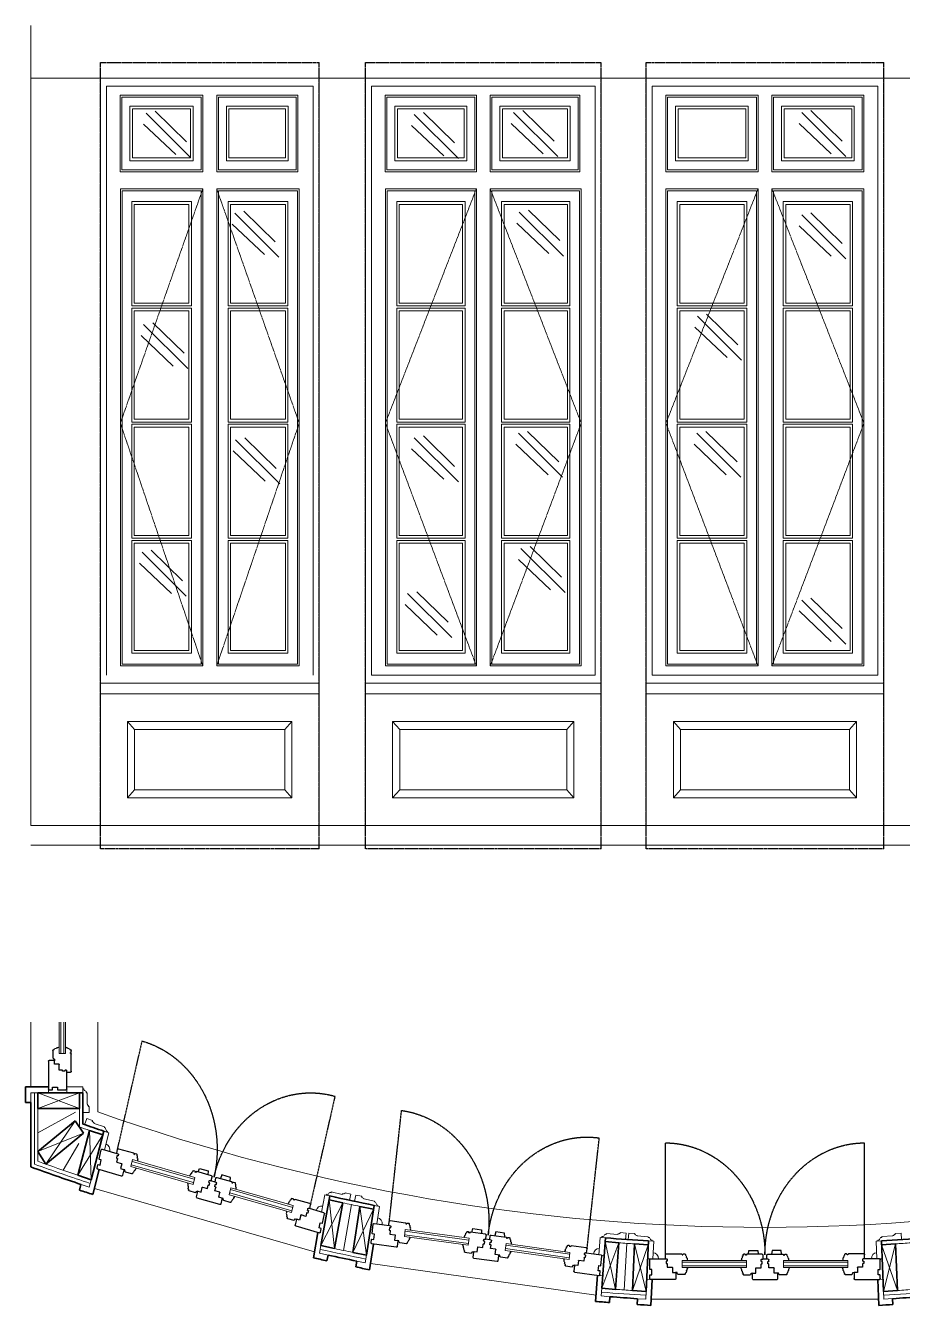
# Model space of a CAD drawing. Header units: inches. Extents: x -6116765 to 6074085, y -988255 to 3489801.
# Drawn here: x -4233579 to -3587463, y 2546766 to 3489801 of the extents above; entities that cross this region are included whole.
import ezdxf

# ---------------------------------------------------------------- set-up
doc = ezdxf.new("R2010")
doc.units = ezdxf.units.IN
doc.linetypes.add('HIDDEN', pattern=[0.375, 0.25, -0.125])
for name, color, linetype, lineweight in [('0_11mm_Line_Weight', 8, 'Continuous', 9), ('0_18mm_Line_Weight', 1, 'Continuous', 18), ('0_20mm_Line_Weight', 3, 'Continuous', 20), ('0_35mm_Line_Weight', 4, 'Continuous', 35), ('Doors', 3, 'Continuous', 20), ('Insulation', 31, 'Continuous', 9), ('Window_Elevations', 1, 'Continuous', 18), ('Window_Frames', 250, 'Continuous', 25), ('Window_Glass', 1, 'Continuous', 18), ('Window_Pivot_Lines', 91, 'Continuous', 9)]:
    doc.layers.add(name, color=color, linetype=linetype, lineweight=lineweight)
for name, color, linetype in [('Doors_swing', 8, 'Continuous'), ('HATCH', 7, 'Continuous'), ('Structural_Concrete', 250, 'Continuous'), ('Wall', 7, 'Continuous')]:
    doc.layers.add(name, color=color, linetype=linetype)
doc.linetypes.add('BATTING', pattern='A,0.00254,-2.54,[134,ltypeshp.shx,S=2.54,R=0,X=-2.54,Y=0],-5.08,[134,ltypeshp.shx,S=2.54,R=180,X=2.54,Y=0],-2.54', length=10.16254)

# ---------------------------------------------------------------- blocks, each defined once
blk = doc.blocks.new('Door_Arch')
at = {"layer": 'Doors'}
for p, q in [((-64, 20.6), (-86, 20.6)), ((-86, 20.6), (-86, 0)), ((0, 0), (-86, 0)), ((-64, 17.5), (-64, 20.6)), ((-55, 13.5), (-55, 15.1)), ((-15, 13.5), (-55, 13.5)), ((-15, 11.1), (-15, 13.5)), ((0, 0), (0, 3.2))]:
    blk.add_line(p, q, dxfattribs=at)
blk.add_lwpolyline([(-64, 17.5, 0.073464), (-64, 18.3, 0.073464)], format="xyb", dxfattribs=at)
for centre, radius, start, end in [((-62.4, 14.3), 3.54, 33.549, 117.2539), ((-56, 20.3), 5.33, 229.4186, 280.5885), ((-13.3, 5.4), 6.01, 17.2531, 106.7937), ((-1.5, 9.4), 6.44, 200.7728, 283.8585)]:
    blk.add_arc(centre, radius, start, end, dxfattribs=at)
blk = doc.blocks.new('doors_windows_set')
at = {"layer": '0_11mm_Line_Weight'}
for p, q in [((17652.2, 15018.2), (18465.8, 15018.2)), ((17652.2, 13125.9), (17652.2, 15018.2)), ((18465.8, 13125.9), (18465.8, 15018.2)), ((18672, 13125.9), (18672, 15018.2)), ((18672, 15018.2), (19478.4, 15018.2)), ((19478.4, 13125.9), (19478.4, 15018.2)), ((19689.2, 13125.9), (19689.2, 15018.2)), ((19689.2, 15018.2), (20434.3, 15018.2)), ((20434.3, 13125.9), (20434.3, 15018.2)), ((18465.8, 13125.9), (17652.2, 13125.9)), ((19478.4, 13125.9), (18672, 13125.9)), ((18487.7, 13100.5), (17630.9, 13100.5)), ((18650, 13100.5), (19500.3, 13100.5)), ((19667.3, 13100.5), (20456.2, 13100.5)), ((18487.7, 13065.6), (17630.9, 13065.6)), ((18650, 13065.6), (19500.3, 13065.6)), ((19667.3, 13065.6), (20456.2, 13065.6)), ((17729.1, 12976.7), (17754.5, 12951.3)), ((17729.1, 12732.2), (17729.1, 12976.7)), ((17729.1, 12976.7), (18389.6, 12976.7)), ((17754.5, 12757.6), (17754.5, 12951.3)), ((17754.5, 12951.3), (18364.2, 12951.3)), ((18364.2, 12951.3), (18389.6, 12976.7)), ((18364.2, 12951.3), (18364.2, 12757.6)), ((18389.6, 12976.7), (18389.6, 12732.2)), ((18748.2, 12976.7), (18773.6, 12951.3)), ((18748.2, 12732.2), (18748.2, 12976.7)), ((18748.2, 12976.7), (19402.2, 12976.7)), ((18773.6, 12951.3), (19376.8, 12951.3)), ((18773.6, 12757.6), (18773.6, 12951.3)), ((19376.8, 12951.3), (19402.2, 12976.7)), ((19376.8, 12951.3), (19376.8, 12757.6)), ((19402.2, 12976.7), (19402.2, 12732.2)), ((19765.4, 12976.7), (19790.8, 12951.3)), ((19765.4, 12732.2), (19765.4, 12976.7)), ((19765.4, 12976.7), (20358.1, 12976.7)), ((19790.8, 12951.3), (20332.7, 12951.3)), ((19790.8, 12757.6), (19790.8, 12951.3)), ((20332.7, 12951.3), (20358.1, 12976.7)), ((20332.7, 12951.3), (20332.7, 12757.6)), ((20358.1, 12976.7), (20358.1, 12732.2)), ((17729.1, 12732.2), (17754.5, 12757.6)), ((18364.2, 12757.6), (17754.5, 12757.6)), ((18364.2, 12757.6), (18389.6, 12732.2)), ((18748.2, 12732.2), (18773.6, 12757.6)), ((19376.8, 12757.6), (18773.6, 12757.6)), ((19376.8, 12757.6), (19402.2, 12732.2)), ((19765.4, 12732.2), (19790.8, 12757.6)), ((20332.7, 12757.6), (19790.8, 12757.6)), ((20332.7, 12757.6), (20358.1, 12732.2)), ((18389.6, 12732.2), (17729.1, 12732.2)), ((19402.2, 12732.2), (18748.2, 12732.2)), ((20358.1, 12732.2), (19765.4, 12732.2)), ((20532, 11784.2), (20682, 11734.2)), ((20682, 11784.2), (20532, 11734.2)), ((20546.8, 11694.8), (20652.6, 11555.1)), ((20537.5, 11519.5), (20447.5, 11649.3)), ((20495.4, 11663.5), (20489.5, 11505.3)), ((20517.2, 11654.5), (20682, 11595.5)), ((19660.7, 11293.7), (19582.1, 11431.1)), ((19631.1, 11440.7), (19611.7, 11284)), ((19470.8, 11410.4), (19546.2, 11271.6)), ((19497, 11262.7), (19520, 11419.3)), ((18597.8, 11153), (18635.6, 11306.2)), ((17638.6, 11296.1), (17581.4, 11149.1)), ((17631.3, 11146.3), (17588.7, 11298.9)), ((18480, 11296.1), (18537.2, 11149.1)), ((18487.3, 11146.3), (18529.9, 11298.9)), ((18647.7, 11156.7), (18585.8, 11302.5))]:
    blk.add_line(p, q, dxfattribs=at)
for points in [[(17702.2, 14743.3), (18034.3, 14743.3), (18034.3, 14989.1), (17702.2, 14989.1)], [(17708.2, 14749.3), (18028.3, 14749.3), (18028.3, 14983.1), (17708.2, 14983.1)], [(18084.3, 14743.3), (18416.4, 14743.3), (18416.4, 14989.1), (18084.3, 14989.1)], [(18090.3, 14749.3), (18410.4, 14749.3), (18410.4, 14983.1), (18090.3, 14983.1)], [(19050.2, 14743.3), (18727, 14743.3), (18727, 14989.1), (19050.2, 14989.1)], [(19044.2, 14749.3), (18733, 14749.3), (18733, 14983.1), (19044.2, 14983.1)], [(19429, 14743.3), (19100.2, 14743.3), (19100.2, 14989.1), (19429, 14989.1)], [(19423, 14749.3), (19106.2, 14749.3), (19106.2, 14983.1), (19423, 14983.1)], [(20036.8, 14743.3), (19744.2, 14743.3), (19744.2, 14989.1), (20036.8, 14989.1)], [(20030.8, 14749.3), (19750.2, 14749.3), (19750.2, 14983.1), (20030.8, 14983.1)], [(20384.9, 14743.3), (20086.8, 14743.3), (20086.8, 14989.1), (20384.9, 14989.1)], [(20378.9, 14749.3), (20092.8, 14749.3), (20092.8, 14983.1), (20378.9, 14983.1)], [(17737.2, 14778.3), (17999.3, 14778.3), (17999.3, 14954.1), (17737.2, 14954.1)], [(17746.2, 14787.3), (17990.3, 14787.3), (17990.3, 14945.1), (17746.2, 14945.1)], [(18119.3, 14778.3), (18381.4, 14778.3), (18381.4, 14954.1), (18119.3, 14954.1)], [(18128.3, 14787.3), (18372.4, 14787.3), (18372.4, 14945.1), (18128.3, 14945.1)], [(19015.2, 14778.3), (18762, 14778.3), (18762, 14954.1), (19015.2, 14954.1)], [(19006.2, 14787.3), (18771, 14787.3), (18771, 14945.1), (19006.2, 14945.1)], [(19394, 14778.3), (19135.2, 14778.3), (19135.2, 14954.1), (19394, 14954.1)], [(19385, 14787.3), (19144.2, 14787.3), (19144.2, 14945.1), (19385, 14945.1)], [(20001.8, 14778.3), (19779.2, 14778.3), (19779.2, 14954.1), (20001.8, 14954.1)], [(19992.8, 14787.3), (19788.2, 14787.3), (19788.2, 14945.1), (19992.8, 14945.1)], [(20349.9, 14778.3), (20121.8, 14778.3), (20121.8, 14954.1), (20349.9, 14954.1)], [(20340.9, 14787.3), (20130.8, 14787.3), (20130.8, 14945.1), (20340.9, 14945.1)], [(17702.2, 13155.5), (18034.3, 13155.5), (18034.3, 14688.3), (17702.2, 14688.3)], [(17708.2, 13161.5), (18028.3, 13161.5), (18028.3, 14682.3), (17708.2, 14682.3)], [(18084.3, 13155.5), (18416.4, 13155.5), (18416.4, 14688.3), (18084.3, 14688.3)], [(18090.3, 13161.5), (18410.4, 13161.5), (18410.4, 14682.3), (18090.3, 14682.3)], [(19050.2, 13155.5), (18722, 13155.5), (18722, 14688.3), (19050.2, 14688.3)], [(19044.2, 13161.5), (18728, 13161.5), (18728, 14682.3), (19044.2, 14682.3)], [(19428.4, 13155.5), (19100.2, 13155.5), (19100.2, 14688.3), (19428.4, 14688.3)], [(19422.4, 13161.5), (19106.2, 13161.5), (19106.2, 14682.3), (19422.4, 14682.3)], [(20036.8, 13155.5), (19739.2, 13155.5), (19739.2, 14688.3), (20036.8, 14688.3)], [(20030.8, 13161.5), (19745.2, 13161.5), (19745.2, 14682.3), (20030.8, 14682.3)], [(20384.3, 13155.5), (20086.8, 13155.5), (20086.8, 14688.3), (20384.3, 14688.3)], [(20378.3, 13161.5), (20092.8, 13161.5), (20092.8, 14682.3), (20378.3, 14682.3)], [(17743.2, 14312.3), (17993.3, 14312.3), (17993.3, 14647.3), (17743.2, 14647.3)], [(17752.2, 14321.3), (17984.3, 14321.3), (17984.3, 14638.3), (17752.2, 14638.3)], [(18125.3, 14312.3), (18375.4, 14312.3), (18375.4, 14647.3), (18125.3, 14647.3)], [(18134.3, 14321.3), (18366.4, 14321.3), (18366.4, 14638.3), (18134.3, 14638.3)], [(19009.2, 14312.3), (18763, 14312.3), (18763, 14647.3), (19009.2, 14647.3)], [(19000.2, 14321.3), (18772, 14321.3), (18772, 14638.3), (19000.2, 14638.3)], [(19387.4, 14312.3), (19141.2, 14312.3), (19141.2, 14647.3), (19387.4, 14647.3)], [(19378.4, 14321.3), (19150.2, 14321.3), (19150.2, 14638.3), (19378.4, 14638.3)], [(19995.8, 14312.3), (19780.2, 14312.3), (19780.2, 14647.3), (19995.8, 14647.3)], [(19986.8, 14321.3), (19789.2, 14321.3), (19789.2, 14638.3), (19986.8, 14638.3)], [(20343.3, 14312.3), (20127.8, 14312.3), (20127.8, 14647.3), (20343.3, 14647.3)], [(20334.3, 14321.3), (20136.8, 14321.3), (20136.8, 14638.3), (20334.3, 14638.3)], [(17743.2, 13939.2), (17993.3, 13939.2), (17993.3, 14304.9), (17743.2, 14304.9)], [(17752.2, 13948.2), (17984.3, 13948.2), (17984.3, 14295.9), (17752.2, 14295.9)], [(18125.3, 13939.2), (18375.4, 13939.2), (18375.4, 14304.9), (18125.3, 14304.9)], [(18134.3, 13948.2), (18366.4, 13948.2), (18366.4, 14295.9), (18134.3, 14295.9)], [(19009.2, 13939.2), (18763, 13939.2), (18763, 14304.9), (19009.2, 14304.9)], [(19000.2, 13948.2), (18772, 13948.2), (18772, 14295.9), (19000.2, 14295.9)], [(19387.4, 13939.2), (19141.2, 13939.2), (19141.2, 14304.9), (19387.4, 14304.9)], [(19378.4, 13948.2), (19150.2, 13948.2), (19150.2, 14295.9), (19378.4, 14295.9)], [(19995.8, 13939.2), (19780.2, 13939.2), (19780.2, 14304.9), (19995.8, 14304.9)], [(19986.8, 13948.2), (19789.2, 13948.2), (19789.2, 14295.9), (19986.8, 14295.9)], [(20343.3, 13939.2), (20127.8, 13939.2), (20127.8, 14304.9), (20343.3, 14304.9)], [(20334.3, 13948.2), (20136.8, 13948.2), (20136.8, 14295.9), (20334.3, 14295.9)], [(17743.2, 13566.1), (17993.3, 13566.1), (17993.3, 13931.8), (17743.2, 13931.8)], [(17752.2, 13575.1), (17984.3, 13575.1), (17984.3, 13922.8), (17752.2, 13922.8)], [(18125.3, 13566.1), (18375.4, 13566.1), (18375.4, 13931.8), (18125.3, 13931.8)], [(18134.3, 13575.1), (18366.4, 13575.1), (18366.4, 13922.8), (18134.3, 13922.8)], [(19009.2, 13566.1), (18763, 13566.1), (18763, 13931.8), (19009.2, 13931.8)], [(19000.2, 13575.1), (18772, 13575.1), (18772, 13922.8), (19000.2, 13922.8)], [(19387.4, 13566.1), (19141.2, 13566.1), (19141.2, 13931.8), (19387.4, 13931.8)], [(19378.4, 13575.1), (19150.2, 13575.1), (19150.2, 13922.8), (19378.4, 13922.8)], [(19995.8, 13566.1), (19780.2, 13566.1), (19780.2, 13931.8), (19995.8, 13931.8)], [(19986.8, 13575.1), (19789.2, 13575.1), (19789.2, 13922.8), (19986.8, 13922.8)], [(20343.3, 13566.1), (20127.8, 13566.1), (20127.8, 13931.8), (20343.3, 13931.8)], [(20334.3, 13575.1), (20136.8, 13575.1), (20136.8, 13922.8), (20334.3, 13922.8)], [(17743.2, 13196.5), (17993.3, 13196.5), (17993.3, 13558.7), (17743.2, 13558.7)], [(17752.2, 13205.5), (17984.3, 13205.5), (17984.3, 13549.7), (17752.2, 13549.7)], [(18125.3, 13196.5), (18375.4, 13196.5), (18375.4, 13558.7), (18125.3, 13558.7)], [(18134.3, 13205.5), (18366.4, 13205.5), (18366.4, 13549.7), (18134.3, 13549.7)], [(19009.2, 13196.5), (18763, 13196.5), (18763, 13558.7), (19009.2, 13558.7)], [(19000.2, 13205.5), (18772, 13205.5), (18772, 13549.7), (19000.2, 13549.7)], [(19387.4, 13196.5), (19141.2, 13196.5), (19141.2, 13558.7), (19387.4, 13558.7)], [(19378.4, 13205.5), (19150.2, 13205.5), (19150.2, 13549.7), (19378.4, 13549.7)], [(19995.8, 13196.5), (19780.2, 13196.5), (19780.2, 13558.7), (19995.8, 13558.7)], [(19986.8, 13205.5), (19789.2, 13205.5), (19789.2, 13549.7), (19986.8, 13549.7)], [(20343.3, 13196.5), (20127.8, 13196.5), (20127.8, 13558.7), (20343.3, 13558.7)], [(20334.3, 13205.5), (20136.8, 13205.5), (20136.8, 13549.7), (20334.3, 13549.7)]]:
    blk.add_lwpolyline(points, close=True, dxfattribs=at)
at = {"layer": '0_18mm_Line_Weight'}
for p, q in [((20465.7, 11722.8), (20465.7, 12011.1)), ((20707, 11803.2), (20707, 12011.1)), ((20682, 11784.2), (20707, 11784.2)), ((20694.5, 11784.2), (20694.5, 11555.4)), ((20707, 11753.2), (20707, 11784.2)), ((20532, 11734.2), (20532, 11674.6)), ((20682, 11734.2), (20682, 11564.5)), ((20478.1, 11476.6), (19684.1, 11273.8)), ((20489.5, 11505.3), (20496.5, 11481.6)), ((20526.2, 11490.3), (20496.5, 11481.6)), ((19635.2, 11263.1), (19665.7, 11269.2)), ((19660.7, 11293.7), (19665.7, 11269.2)), ((19482.5, 11235.6), (18668.6, 11134.1)), ((19497, 11262.7), (19501.4, 11238)), ((19531.9, 11243.6), (19501.4, 11238)), ((17631.3, 11146.3), (17630.1, 11121.3)), ((18487.3, 11146.3), (18488.5, 11121.3)), ((18647.7, 11156.7), (18649.7, 11131.8)), ((17599.2, 11123.1), (17630.1, 11121.3)), ((17649.1, 11121.3), (18469.5, 11121.3)), ((18519.5, 11123), (18488.5, 11121.3)), ((18618.8, 11129.4), (18649.7, 11131.8))]:
    blk.add_line(p, q, dxfattribs=at)
for centre, radius, start, end in [((18066.4, 19302.2), 7950.1, 252.3269, 287.56545), ((18268.8, 19064.8), 7729, 286.74287, 287.02688), ((18268.8, 19064.8), 7891.5, 286.37068, 287.90155), ((18268.8, 19064.8), 7879, 286.7344, 287.8354), ((18059.3, 19301.4), 8016.2, 280.49873, 280.9503), ((17916.5, 16798.5), 5509.3, 266.0065, 266.5885), ((18202.1, 16798.5), 5509.3, 273.4115, 273.9935), ((18059.3, 19301.4), 8178.7, 280.13993, 281.3091), ((18059.3, 19301.4), 8166.2, 280.49085, 280.95818), ((17916.5, 16798.5), 5671.8, 265.4835, 267.1115), ((17916.5, 16798.5), 5659.3, 265.99, 266.605), ((18202.1, 16798.5), 5671.8, 272.8885, 274.5165), ((18202.1, 16798.5), 5659.3, 273.395, 274.01)]:
    blk.add_arc(centre, radius, start, end, dxfattribs=at)
at = {"layer": '0_20mm_Line_Weight'}
for p, q in [((20519.5, 11803.2), (20577.5, 11803.2)), ((20519.5, 11784.2), (20519.5, 11803.2)), ((20577.5, 11797.2), (20577.5, 11784.2)), ((20643.5, 11797.2), (20643.5, 11784.2)), ((20443.9, 11661.3), (20425.7, 11655.9)), ((20425.7, 11655.9), (20441.8, 11601)), ((19628.7, 11453), (19647.3, 11456.7)), ((19647.3, 11456.7), (19658.5, 11401)), ((19468.6, 11422.7), (19449.9, 11419.3)), ((19449.9, 11419.3), (19459.8, 11363.4)), ((17658.2, 11307.7), (17639.2, 11308.6)), ((17658.2, 11307.7), (17655.4, 11250.8)), ((18479.4, 11308.6), (18460.4, 11307.6)), ((18460.4, 11307.6), (18463.2, 11250.8)), ((18634.6, 11318.7), (18653.6, 11320.1)), ((18653.6, 11320.1), (18658.1, 11264)), ((17646.6, 11250.8), (17636.4, 11251.3)), ((18472, 11250.8), (18482.2, 11251.3)), ((18649.7, 11263), (18639.2, 11262.2)), ((17646.6, 11184.8), (17633.2, 11185.5)), ((18472, 11184.8), (18485.4, 11185.5)), ((18657.8, 11197.5), (18644.5, 11196.4))]:
    blk.add_line(p, q, dxfattribs=at)
for centre, start, end in [((20441.8, 11601), 106.2981, 194.3247), ((19658.5, 11401), 14.3247, 101.3792), ((19459.8, 11363.4), 100.0699, 187.0625), ((17655.4, 11250.8), 0, 87.2125), ((18463.2, 11250.8), 92.7875, 180), ((18658.1, 11264), 7.0625, 94.6175)]:
    blk.add_arc(centre, 20, start, end, dxfattribs=at)
at = {"layer": '0_35mm_Line_Weight'}
for p, q in [((20643.5, 11803.2), (20726, 11803.2)), ((20726, 11803.2), (20726, 11753.2)), ((20519.5, 11784.2), (20519.5, 11683.9)), ((20519.5, 11784.2), (20682, 11784.2)), ((20532, 11734.2), (20532, 11784.2)), ((20682, 11734.2), (20682, 11784.2)), ((20532, 11734.2), (20682, 11734.2)), ((20707, 11753.2), (20707, 11546.3)), ((20707, 11753.2), (20726, 11753.2)), ((20517.2, 11654.5), (20546.8, 11694.8)), ((20546.8, 11694.8), (20682, 11595.5)), ((20443.9, 11661.3), (20489.5, 11505.3)), ((20495.4, 11663.5), (20447.5, 11649.3)), ((20495.4, 11663.5), (20537.5, 11519.5)), ((20517.2, 11654.5), (20652.6, 11555.1)), ((20652.6, 11555.1), (20682, 11595.5)), ((20460.3, 11537.6), (20483.7, 11457.7)), ((20537.5, 11519.5), (20489.5, 11505.3)), ((20526.3, 11490.1), (20531.6, 11471.9)), ((19582.1, 11431.1), (19631.1, 11440.7)), ((19582.1, 11431.1), (19611.7, 11284)), ((19628.7, 11453), (19660.7, 11293.7)), ((19468.6, 11422.7), (19497, 11262.7)), ((19520, 11419.3), (19470.8, 11410.4)), ((19520, 11419.3), (19546.2, 11271.6)), ((17639.2, 11308.6), (17631.3, 11146.3)), ((18479.4, 11308.6), (18487.3, 11146.3)), ((18585.8, 11302.5), (18635.6, 11306.2)), ((18634.6, 11318.7), (18647.7, 11156.7)), ((19671.6, 11336.1), (19688, 11254.3)), ((17588.7, 11298.9), (17581.4, 11149.1)), ((17588.7, 11298.9), (17638.6, 11296.1)), ((18529.9, 11298.9), (18480, 11296.1)), ((18529.9, 11298.9), (18537.2, 11149.1)), ((18585.8, 11302.5), (18597.8, 11153)), ((19471.4, 11298.3), (19486, 11216)), ((19546.2, 11271.6), (19497, 11262.7)), ((19611.7, 11284), (19660.7, 11293.7)), ((19531.9, 11243.6), (19535.2, 11224.9)), ((19635.2, 11263.1), (19639, 11244.5)), ((17652.2, 11184.8), (17648.2, 11101.4)), ((18466.4, 11184.8), (18470.5, 11101.4)), ((18663.4, 11198.2), (18670.2, 11114.4)), ((17581.4, 11149.1), (17631.3, 11146.3)), ((18537.2, 11149.1), (18487.3, 11146.3)), ((18597.8, 11153), (18647.7, 11156.7)), ((17599.2, 11123), (17598.2, 11104)), ((18519.5, 11123), (18520.4, 11104)), ((18618.8, 11129.4), (18620.3, 11110.5))]:
    blk.add_line(p, q, dxfattribs=at)
for centre, radius, start, end in [((18268.8, 19064.8), 7716.5, 286.37232, 286.95824), ((18268.8, 19064.8), 7904, 286.59528, 287.96752), ((18268.8, 19064.8), 7923, 286.23299, 286.59457), ((18059.3, 19301.4), 8003.7, 280.14146, 281.30756), ((17916.5, 16798.5), 5496.8, 265.4868, 267.1082), ((18202.1, 16798.5), 5496.8, 272.8918, 274.5132), ((18059.3, 19301.4), 8210.2, 280.00707, 280.356), ((18059.3, 19301.4), 8191.2, 280.35666, 281.09236), ((18059.3, 19301.4), 8210.2, 281.09303, 281.44196), ((17916.5, 16798.5), 5684.3, 265.7958, 266.7992), ((17916.5, 16798.5), 5703.3, 266.8006, 267.3029), ((18202.1, 16798.5), 5703.3, 272.6971, 273.1994), ((18202.1, 16798.5), 5684.3, 273.2008, 274.2042), ((18202.1, 16798.5), 5703.3, 274.2056, 274.7079)]:
    blk.add_arc(centre, radius, start, end, dxfattribs=at)
at = {"layer": 'Doors_swing', "color": 8, "linetype": 'HIDDEN', "ltscale": 7}
for p, q in [((20394.5, 11602.6), (20305.6, 11950.8)), ((19698.2, 11424.8), (19609.3, 11773)), ((19414.2, 11371.1), (19370, 11727.7)), ((18701, 11282.8), (18656.9, 11639.3)), ((17700, 11264.1), (17700, 11623.4)), ((18418.6, 11264.1), (18418.6, 11623.4))]:
    blk.add_line(p, q, dxfattribs=at)
for centre, start, end in [((20394.5, 11602.6), 104.3212, 194.3282), ((19698.3, 11424.9), 14.3212, 104.3282), ((19414.2, 11371.1), 97.059, 187.0661), ((18701.1, 11282.8), 7.059, 97.0661), ((17700, 11264.2), 359.9965, 90.0035), ((18418.6, 11264.2), 89.9965, 180.0035)]:
    blk.add_arc(centre, 359.3, start, end, dxfattribs=at)
at = {"layer": 'HATCH', "color": 8}
for p, q in [((17767.4, 14791.9), (17926.6, 14933.1)), ((17780.7, 14841.5), (17893.6, 14939.4)), ((18806.8, 14791.9), (18966, 14933.1)), ((18820.2, 14841.5), (18933.1, 14939.4)), ((19165.1, 14785.9), (19324.3, 14927.2)), ((19178.5, 14835.6), (19291.4, 14933.5)), ((20132, 14790), (20291.2, 14931.3)), ((20145.4, 14839.6), (20258.3, 14937.5)), ((17820, 14800.2), (17935.8, 14898.1)), ((18859.4, 14800.2), (18975.3, 14898.1)), ((19217.7, 14794.2), (19333.6, 14892.1)), ((20184.6, 14798.3), (20300.5, 14896.2)), ((17767.4, 14463.3), (17926.6, 14604.6)), ((17780.7, 14512.9), (17893.6, 14610.8)), ((18786.1, 14472.2), (18945.3, 14613.4)), ((18799.4, 14521.8), (18912.3, 14619.7)), ((19812.2, 14468.9), (19971.5, 14610.1)), ((19825.6, 14518.5), (19938.5, 14616.4)), ((17820, 14471.6), (17935.8, 14569.5)), ((18838.7, 14480.4), (18954.5, 14578.4)), ((19864.9, 14477.1), (19980.7, 14575)), ((18143.5, 14137.7), (18302.7, 14278.9)), ((18156.8, 14187.3), (18269.7, 14285.2)), ((18196.1, 14145.9), (18311.9, 14243.8)), ((20140.9, 14110.7), (20300.2, 14251.9)), ((20154.3, 14160.3), (20267.2, 14258.2)), ((20193.6, 14119), (20309.4, 14216.9)), ((18146.4, 13761.7), (18305.6, 13903)), ((18159.8, 13811.3), (18272.7, 13909.2)), ((18789, 13761.7), (18948.3, 13903)), ((18802.4, 13811.3), (18915.3, 13909.2)), ((18199, 13770), (18314.9, 13867.9)), ((18841.6, 13770), (18957.5, 13867.9)), ((19165.1, 13746.9), (19324.3, 13888.2)), ((19178.5, 13796.5), (19291.4, 13894.4)), ((19809.3, 13740.6), (19968.5, 13881.9)), ((19822.6, 13790.3), (19935.5, 13888.2)), ((19217.7, 13755.2), (19333.6, 13853.1)), ((19861.9, 13748.9), (19977.7, 13846.8)), ((18780.2, 13391.7), (18939.4, 13533)), ((18793.5, 13441.3), (18906.4, 13539.2)), ((20160.2, 13429.1), (20273.1, 13527)), ((18832.8, 13400), (18948.6, 13497.9)), ((20146.9, 13379.5), (20306.1, 13520.8)), ((20199.5, 13387.8), (20315.3, 13485.7)), ((17767.4, 13225.9), (17926.6, 13367.2)), ((17780.7, 13275.5), (17893.6, 13373.4)), ((19188.8, 13246.6), (19348, 13387.9)), ((19202.2, 13296.2), (19315.1, 13394.1)), ((17820, 13234.2), (17935.8, 13332.1)), ((19241.4, 13254.9), (19357.3, 13352.8))]:
    blk.add_line(p, q, dxfattribs=at)
at = {"layer": 'Insulation', "linetype": 'BATTING', "ltscale": 3}
for p, q in [((20545.9, 11721.9), (20682, 11655.6)), ((20590, 11535.5), (20534.5, 11621.3))]:
    blk.add_line(p, q, dxfattribs=at)
at = {"layer": 'Insulation', "linetype": 'BATTING', "ltscale": 2.7}
for p, q in [((19579, 11277.7), (19551, 11425.1)), ((18567.5, 11150.9), (18557.9, 11300.6))]:
    blk.add_line(p, q, dxfattribs=at)
at = {"layer": 'Structural_Concrete', "color": 2, "linetype": 'HIDDEN', "ltscale": 10}
for p, q in [((17630.9, 12568.3), (17630.9, 15093.6)), ((18487.7, 15093.6), (17630.9, 15093.6)), ((18487.7, 12568.3), (18487.7, 15093.6)), ((18650, 12568.3), (18650, 15093.6)), ((19500.3, 15093.6), (18650, 15093.6)), ((19500.3, 12568.3), (19500.3, 15093.6)), ((20456.2, 15093.6), (19667.3, 15093.6)), ((19667.3, 12568.3), (19667.3, 15093.6)), ((20456.2, 12568.3), (20456.2, 15093.6)), ((17630.9, 12568.3), (18487.7, 12568.3)), ((18650, 12568.3), (19500.3, 12568.3)), ((19667.3, 12568.3), (20456.2, 12568.3))]:
    blk.add_line(p, q, dxfattribs=at)
at = {"layer": 'Window_Elevations', "color": 2}
for p, q in [((20707, 15212.6), (20707, 12643.3)), ((20707, 15043.6), (15411.6, 15043.6)), ((17630.9, 12643.3), (17630.9, 15043.6)), ((18487.7, 12643.3), (18487.7, 15043.6)), ((18650, 12643.3), (18650, 15043.6)), ((19500.3, 12643.3), (19500.3, 15043.6)), ((19667.3, 12643.3), (19667.3, 15043.6)), ((20456.2, 12643.3), (20456.2, 15043.6)), ((20707, 12643.3), (15411.6, 12643.3))]:
    blk.add_line(p, q, dxfattribs=at)
at = {"layer": 'Window_Elevations'}
blk.add_line((15411.6, 12579.8), (20707, 12579.8), dxfattribs=at)
at = {"layer": 'Window_Frames'}
for p, q in [((20042.2, 11497.7), (20057.7, 11501.7)), ((19051.3, 11311.8), (19067.2, 11313.8)), ((18051.3, 11249.6), (18067.3, 11249.6))]:
    blk.add_line(p, q, dxfattribs=at)
for points in [[(20577.1, 11851.1), (20577.1, 11851.6, -0.548093), (20576.2, 11850.6), (20564.2, 11850.6, -0.414214), (20561.2, 11853.6), (20561.2, 11908.8, -0.339249), (20563.5, 11910.8), (20564.5, 11910.8), (20564.5, 11913.8), (20563.5, 11913.8, -0.330757), (20561.2, 11915.8), (20561.2, 11920.8, -0.325141), (20563.5, 11922.8), (20565.5, 11922.8, -0.244999), (20568.3, 11925.3), (20572.9, 11926.5, 0.180533), (20575.6, 11928.8), (20578.7, 11928.7), (20582.6, 11930.8)], [(20605.5, 11931.2), (20610.6, 11928.6), (20613.6, 11928.6, 0.180533), (20616.3, 11926.3), (20620.9, 11925.1, -0.244999), (20623.6, 11922.6), (20625.6, 11922.6, -0.414214), (20627.6, 11920.5), (20627.6, 11897, -0.31546), (20625.6, 11894.2), (20621.5, 11892.8), (20621.5, 11887.6)], [(20397.2, 11590), (20396.7, 11589.9, 0.548093), (20397.5, 11591), (20394.5, 11602.6, 0.414214), (20390.9, 11604.8), (20337.3, 11591.1, 0.339249), (20336, 11588.4), (20336.2, 11587.5), (20333.3, 11586.7), (20333.1, 11587.7, 0.330757), (20330.6, 11589.4), (20325.7, 11588.1, 0.325141), (20324.3, 11585.4), (20324.8, 11583.5, 0.244999), (20323.1, 11580.2), (20323.1, 11575.4, -0.180533), (20321.6, 11572.3), (20322.4, 11569.3), (20321.3, 11565)], [(19971.2, 11451.9), (19975.8, 11446.6), (19976.5, 11443.7, -0.180533), (19979.4, 11441.7), (19981.7, 11437.5, 0.244999), (19984.8, 11435.5), (19985.3, 11433.6, 0.414214), (19987.8, 11432.1), (20010.5, 11437.9, 0.31546), (20012.8, 11440.6), (20013.2, 11444.8), (20028.9, 11448.8), (20024.9, 11464.3, -0.414214), (20025.7, 11465.5), (20043.1, 11469.9), (20040.4, 11480.6, -0.414214), (20041.1, 11481.8), (20044, 11482.6), (20042.1, 11490.3), (20039.2, 11489.6, -0.414214), (20037.9, 11490.3), (20036.9, 11494.3, -0.414214), (20038.4, 11496.7), (20042.2, 11497.7), (20042.2, 11497.7, 0.414214), (20042.9, 11498.9), (20040, 11510.5, 0.414214), (20036.3, 11512.7), (19983, 11499.1, 0.413723), (19981.6, 11496.7), (19981.8, 11495.7), (19978.9, 11495), (19978.7, 11495.9, 0.414214), (19976.3, 11497.4), (19971.4, 11496.1, 0.414214), (19970, 11493.7), (19970.5, 11491.8, 0.244999), (19968.7, 11488.5), (19968.7, 11483.7, -0.180533), (19967.1, 11480.6), (19968, 11477.6), (19967.2, 11474.6)], [(20142, 11495.5), (20140.5, 11488.7), (20141.2, 11485.8, 0.180533), (20139.7, 11482.6), (20139.6, 11477.9, -0.244999), (20137.9, 11474.6), (20138.4, 11472.7, -0.414214), (20136.9, 11470.2), (20114.1, 11464.4, -0.31546), (20110.9, 11465.7), (20108.5, 11469.1), (20092.9, 11465.1), (20088.9, 11480.6, 0.414214), (20087.7, 11481.3), (20070.2, 11476.9), (20067.5, 11487.5, 0.414214), (20066.3, 11488.2), (20063.4, 11487.5), (20061.4, 11495.3), (20064.3, 11496, 0.414214), (20065, 11497.2), (20064, 11501.2, 0.414214), (20061.5, 11502.6), (20057.7, 11501.7), (20057.7, 11501.7, -0.414214), (20056.5, 11502.4), (20053.5, 11514, -0.414214), (20055.7, 11517.7), (20108.9, 11531.3, -0.413723), (20111.4, 11529.8), (20111.6, 11528.9), (20114.5, 11529.6), (20114.3, 11530.6, -0.414214), (20115.7, 11533), (20120.6, 11534.2, -0.414214), (20123, 11532.8), (20123.5, 11530.9, -0.244999), (20126.6, 11528.8), (20129, 11524.7, 0.180533), (20131.8, 11522.6), (20132.5, 11519.6), (20134.6, 11517.3)], [(20326.6, 11542.6), (20330.4, 11538.4), (20331.1, 11535.5, -0.180533), (20334, 11533.5), (20336.3, 11529.3, 0.244999), (20339.5, 11527.3), (20340, 11525.4, 0.414214), (20342.4, 11523.9), (20365.2, 11529.7, 0.31546), (20367.4, 11532.4), (20367.8, 11536.6), (20372.8, 11537.9)], [(19701.9, 11412.5), (19702.4, 11412.6, -0.548093), (19701.2, 11413.2), (19698.2, 11424.8, -0.414214), (19700.4, 11428.5), (19753.9, 11442.1, -0.339249), (19756.4, 11440.4), (19756.7, 11439.5), (19759.6, 11440.2), (19759.3, 11441.2, -0.330757), (19760.7, 11443.9), (19765.6, 11445.1, -0.325141), (19768.1, 11443.4), (19768.6, 11441.4, -0.244999), (19771.6, 11439.4), (19774, 11435.2, 0.180533), (19776.8, 11433.2), (19777.5, 11430.1), (19780.5, 11426.9)], [(20018.2, 11446.1, 0.185242), (20018, 11442.9), (20021.9, 11427.4, 0.414214), (20025.6, 11425.2), (20107, 11446, 0.397268), (20109.2, 11449.8), (20104.7, 11467.2, 0.414214), (20103.5, 11467.9)], [(19786.6, 11404.7), (19785.3, 11399.2), (19786.1, 11396.3, 0.180533), (19784.5, 11393.1), (19784.4, 11388.4, -0.244999), (19782.7, 11385.1), (19783.2, 11383.2, -0.414214), (19781.7, 11380.7), (19758.9, 11374.9, -0.31546), (19755.7, 11376.2), (19753.3, 11379.7), (19748.3, 11378.5)], [(19415.3, 11358.3), (19414.8, 11358.2, 0.548093), (19415.7, 11359.2), (19414.2, 11371.1, 0.414214), (19410.8, 11373.7), (19356, 11366.9, 0.339249), (19354.3, 11364.4), (19354.5, 11363.4), (19351.5, 11363.1), (19351.4, 11364.1, 0.330757), (19349.1, 11366), (19344.1, 11365.4, 0.325141), (19342.4, 11362.9), (19342.7, 11360.9, 0.244999), (19340.5, 11357.9), (19339.9, 11353.2, -0.180533), (19338, 11350.2), (19338.4, 11347.1), (19336.8, 11343)], [(18975.1, 11275.2), (18979, 11269.5), (18979.4, 11266.5, -0.180533), (18982, 11264.1), (18983.8, 11259.7, 0.244999), (18986.6, 11257.3), (18986.8, 11255.3, 0.414214), (18989.1, 11253.6), (19012.4, 11256.5, 0.31546), (19015, 11258.8), (19015.9, 11262.9), (19032, 11264.9), (19030, 11280.8, -0.414214), (19030.9, 11281.9), (19048.7, 11284.1), (19047.4, 11295.1, -0.414214), (19048.3, 11296.2), (19051.2, 11296.5), (19050.3, 11304.5), (19047.3, 11304.1, -0.414214), (19046.2, 11305), (19045.7, 11309.1, -0.414214), (19047.4, 11311.3), (19051.3, 11311.8), (19051.3, 11311.8, 0.414214), (19052.2, 11312.9), (19050.7, 11324.8, 0.414214), (19047.4, 11327.4), (18992.8, 11320.6, 0.413723), (18991.1, 11318.4), (18991.2, 11317.4), (18988.2, 11317), (18988.1, 11318, 0.414214), (18985.9, 11319.7), (18980.9, 11319.1, 0.414214), (18979.2, 11316.9), (18979.4, 11314.9, 0.244999), (18977.3, 11311.9), (18976.6, 11307.2, -0.180533), (18974.7, 11304.2), (18975.1, 11301.1), (18974, 11298.2)], [(19150, 11297), (19147.7, 11290.5), (19148.1, 11287.5, 0.180533), (19146.1, 11284.6), (19145.5, 11279.9, -0.244999), (19143.3, 11276.8), (19143.6, 11274.9, -0.414214), (19141.9, 11272.6), (19118.5, 11269.7, -0.31546), (19115.5, 11271.4), (19113.6, 11275.1), (19097.5, 11273.1), (19095.5, 11289, 0.414214), (19094.4, 11289.8), (19076.5, 11287.6), (19075.1, 11298.5, 0.414214), (19074, 11299.4), (19071, 11299), (19070, 11306.9), (19073, 11307.3, 0.414214), (19073.9, 11308.4), (19073.4, 11312.5, 0.414214), (19071.1, 11314.2), (19067.2, 11313.8), (19067.2, 11313.8, -0.414214), (19066.1, 11314.6), (19064.6, 11326.5, -0.414214), (19067.2, 11329.9), (19121.8, 11336.7, -0.413723), (19124, 11335), (19124.1, 11334), (19127.1, 11334.3), (19127, 11335.3, -0.414214), (19128.7, 11337.6), (19133.7, 11338.2, -0.414214), (19135.9, 11336.4), (19136.2, 11334.5, -0.244999), (19139, 11332.1), (19140.8, 11327.6, 0.180533), (19143.4, 11325.3), (19143.7, 11322.1), (19145.5, 11319.6)], [(19339.3, 11320.2), (19342.5, 11315.5), (19342.8, 11312.5, -0.180533), (19345.4, 11310.1), (19347.2, 11305.7, 0.244999), (19350.1, 11303.3), (19350.3, 11301.4, 0.414214), (19352.6, 11299.6), (19375.9, 11302.5, 0.31546), (19378.4, 11304.9), (19379.4, 11309), (19384.5, 11309.7)], [(17700.5, 11251.3), (17701, 11251.3, -0.548093), (17700, 11252.1), (17700, 11264.1, -0.414214), (17703, 11267.1), (17758.3, 11267.1, -0.339249), (17760.2, 11264.9), (17760.2, 11263.9), (17763.2, 11263.9), (17763.2, 11264.9, -0.330757), (17765.3, 11267.1), (17770.3, 11267.1, -0.325141), (17772.3, 11264.8), (17772.2, 11262.8, -0.244999), (17774.7, 11260.1), (17776, 11255.5, 0.180533), (17778.2, 11252.8), (17778.1, 11249.7), (17780.2, 11245.8)], [(17971.2, 11222.8), (17974.3, 11216.6), (17974.3, 11213.6, -0.180533), (17976.6, 11210.9), (17977.8, 11206.3, 0.244999), (17980.3, 11203.6), (17980.3, 11201.6, 0.414214), (17982.3, 11199.6), (18005.9, 11199.6, 0.31546), (18008.7, 11201.6), (18010.1, 11205.5), (18026.3, 11205.5), (18026.3, 11221.5, -0.414214), (18027.3, 11222.5), (18045.3, 11222.5), (18045.3, 11233.5, -0.414214), (18046.3, 11234.5), (18049.3, 11234.5), (18049.4, 11242.5), (18046.4, 11242.5, -0.414214), (18045.4, 11243.5), (18045.4, 11247.6, -0.414214), (18047.4, 11249.6), (18051.3, 11249.6), (18051.3, 11249.6, 0.414214), (18052.3, 11250.6), (18052.3, 11262.6, 0.414214), (18049.3, 11265.6), (17994.3, 11265.6, 0.413723), (17992.3, 11263.6), (17992.3, 11262.6), (17989.3, 11262.6), (17989.3, 11263.6, 0.414214), (17987.3, 11265.6), (17982.3, 11265.6, 0.414214), (17980.3, 11263.6), (17980.3, 11261.6, 0.244999), (17977.8, 11258.9), (17976.6, 11254.3, -0.180533), (17974.3, 11251.6), (17974.4, 11248.5), (17972.9, 11245.8)], [(18147.4, 11222.8), (18144.3, 11216.6), (18144.3, 11213.6, 0.180533), (18142, 11210.9), (18140.8, 11206.3, -0.244999), (18138.3, 11203.6), (18138.3, 11201.6, -0.414214), (18136.3, 11199.6), (18112.8, 11199.6, -0.31546), (18110, 11201.6), (18108.5, 11205.5), (18092.3, 11205.5), (18092.3, 11221.5, 0.414214), (18091.3, 11222.5), (18073.3, 11222.5), (18073.3, 11233.5, 0.414214), (18072.3, 11234.5), (18069.3, 11234.5), (18069.3, 11242.5), (18072.3, 11242.5, 0.414214), (18073.3, 11243.5), (18073.3, 11247.6, 0.414214), (18071.3, 11249.6), (18067.3, 11249.6), (18067.3, 11249.6, -0.414214), (18066.3, 11250.6), (18066.3, 11262.6, -0.414214), (18069.3, 11265.6), (18124.3, 11265.6, -0.413723), (18126.3, 11263.6), (18126.3, 11262.6), (18129.3, 11262.6), (18129.3, 11263.6, -0.414214), (18131.3, 11265.6), (18136.3, 11265.6, -0.414214), (18138.3, 11263.6), (18138.3, 11261.6, -0.244999), (18140.8, 11258.9), (18142, 11254.3, 0.180533), (18144.3, 11251.6), (18144.2, 11248.5), (18145.7, 11245.8)], [(18418.1, 11251.3), (18417.6, 11251.3, 0.548093), (18418.6, 11252.1), (18418.6, 11264.1, 0.414214), (18415.6, 11267.1), (18360.4, 11267.1, 0.339249), (18358.4, 11264.9), (18358.4, 11263.9), (18355.4, 11263.9), (18355.4, 11264.9, 0.330757), (18353.4, 11267.1), (18348.4, 11267.1, 0.325141), (18346.4, 11264.8), (18346.4, 11262.8, 0.244999), (18343.9, 11260.1), (18342.7, 11255.5, -0.180533), (18340.4, 11252.8), (18340.5, 11249.7), (18338.4, 11245.8)], [(18703.2, 11270.1), (18703.6, 11270.1, -0.548093), (18702.5, 11270.8), (18701, 11282.8, -0.414214), (18703.7, 11286.1), (18758.5, 11292.9, -0.339249), (18760.7, 11290.9), (18760.8, 11289.9), (18763.8, 11290.3), (18763.7, 11291.3, -0.330757), (18765.4, 11293.7), (18770.4, 11294.4, -0.325141), (18772.7, 11292.3), (18772.9, 11290.3, -0.244999), (18775.7, 11287.9), (18777.5, 11283.5, 0.180533), (18780, 11281.1), (18780.4, 11278), (18782.9, 11274.4)], [(19021, 11263.6, 0.185242), (19020.4, 11260.5), (19022.4, 11244.6, 0.414214), (19025.7, 11242), (19109.2, 11252.4, 0.397268), (19111.7, 11255.8), (19109.5, 11273.7, 0.414214), (19108.4, 11274.5)], [(18786.1, 11251.7), (18784.2, 11246.3), (18784.6, 11243.3, 0.180533), (18782.6, 11240.4), (18781.9, 11235.7, -0.244999), (18779.8, 11232.7), (18780, 11230.7, -0.414214), (18778.3, 11228.5), (18754.9, 11225.6, -0.31546), (18751.9, 11227.2), (18750, 11231.1), (18744.8, 11230.4)], [(17780.6, 11222.8), (17778.1, 11217.8), (17778, 11214.7, 0.180533), (17775.8, 11212.1), (17774.5, 11207.5, -0.244999), (17772, 11204.8), (17772, 11202.8, -0.414214), (17770, 11200.8), (17746.5, 11200.8, -0.31546), (17743.6, 11202.8), (17742.2, 11206.8), (17737, 11206.8)], [(18015.3, 11205.5, 0.185242), (18014.3, 11202.5), (18014.3, 11186.5, 0.414214), (18017.3, 11183.5), (18101.3, 11183.5, 0.397268), (18104.3, 11186.6), (18104.3, 11204.6, 0.414214), (18103.3, 11205.6)], [(18338, 11222.8), (18340.6, 11217.8), (18340.6, 11214.7, -0.180533), (18342.9, 11212.1), (18344.1, 11207.5, 0.244999), (18346.6, 11204.8), (18346.6, 11202.8, 0.414214), (18348.7, 11200.8), (18372.2, 11200.8, 0.31546), (18375, 11202.8), (18376.4, 11206.8), (18381.6, 11206.8)]]:
    blk.add_lwpolyline(points, format="xyb", dxfattribs=at)
for points in [[(20577.5, 11851.6), (20577.5, 11855.6, -0.414214), (20579.5, 11857.6), (20583.5, 11857.6, -0.414214), (20584.5, 11856.6), (20584.5, 11853.6), (20592.5, 11853.6), (20592.5, 11856.6, -0.414214), (20593.5, 11857.6), (20604.5, 11857.6), (20604.5, 11875.6, -0.414214), (20605.5, 11876.6), (20621.5, 11876.6), (20621.5, 11887.6, -0.414214), (20622.5, 11888.6), (20640.5, 11888.6, -0.414214), (20643.5, 11885.6), (20643.5, 11797.2, -0.414214), (20640.5, 11794.2), (20629.5, 11794.2), (20628.5, 11795.2), (20628.5, 11802.2), (20611.5, 11802.2), (20611.5, 11795.2), (20610.5, 11794.2), (20580.5, 11794.2, -0.414214), (20577.5, 11797.2)], [(20396.8, 11589.5), (20393, 11588.5, 0.414214), (20391.5, 11586.1), (20392.5, 11582.2, 0.414214), (20393.7, 11581.5), (20396.6, 11582.2), (20398.6, 11574.5), (20395.7, 11573.7, 0.414214), (20395, 11572.5), (20397.7, 11561.8), (20380.2, 11557.4, 0.414214), (20379.5, 11556.2), (20383.5, 11540.7), (20372.8, 11537.9, 0.414214), (20372.1, 11536.7), (20376.6, 11519.3, 0.414214), (20380.2, 11517.1), (20465.9, 11539, 0.414214), (20468, 11542.6), (20465.3, 11553.3), (20464.1, 11554), (20457.3, 11552.3), (20453.1, 11568.8), (20459.9, 11570.5), (20460.6, 11571.7), (20453.2, 11600.8, 0.414214), (20449.5, 11603)], [(19702.5, 11412.2), (19706.4, 11413.2, -0.414214), (19708.8, 11411.7), (19709.8, 11407.9, -0.414214), (19709.1, 11406.6), (19706.2, 11405.9), (19708.2, 11398.1), (19711.1, 11398.9, -0.414214), (19712.3, 11398.2), (19715, 11387.5), (19732.5, 11392, -0.414214), (19733.7, 11391.2), (19737.6, 11375.7), (19748.3, 11378.5, -0.414214), (19749.5, 11377.7), (19754, 11360.3, -0.414214), (19751.8, 11356.6), (19666.2, 11334.8, -0.414214), (19662.5, 11336.9), (19659.8, 11347.6), (19660.5, 11348.8), (19667.3, 11350.5), (19663.1, 11367), (19656.3, 11365.3), (19655.1, 11366), (19647.6, 11395.1, -0.414214), (19649.8, 11398.7)], [(19414.8, 11357.8), (19410.9, 11357.3, 0.414214), (19409.1, 11355.1), (19409.6, 11351.1, 0.414214), (19410.7, 11350.2), (19413.7, 11350.6), (19414.7, 11342.7), (19411.7, 11342.3, 0.414214), (19410.9, 11341.2), (19412.2, 11330.2), (19394.3, 11328, 0.414214), (19393.5, 11326.9), (19395.4, 11311), (19384.5, 11309.7, 0.414214), (19383.6, 11308.6), (19385.9, 11290.7, 0.414214), (19389.2, 11288.1), (19476.9, 11298.9, 0.414214), (19479.5, 11302.3), (19478.2, 11313.2), (19477.1, 11314.1), (19470.1, 11313.2), (19468, 11330.1), (19475, 11331), (19475.8, 11332.1), (19472.2, 11361.9, 0.414214), (19468.8, 11364.5)], [(18703.7, 11269.7), (18707.6, 11270.2, -0.414214), (18709.9, 11268.4), (18710.4, 11264.5, -0.414214), (18709.5, 11263.4), (18706.5, 11263), (18707.5, 11255), (18710.5, 11255.4, -0.414214), (18711.6, 11254.5), (18712.9, 11243.6), (18730.8, 11245.8, -0.414214), (18731.9, 11245), (18733.9, 11229.1), (18744.8, 11230.4, -0.414214), (18745.9, 11229.6), (18748.2, 11211.7, -0.414214), (18745.6, 11208.3), (18657.8, 11197.5, -0.414214), (18654.5, 11200.1), (18653.1, 11211), (18654, 11212.1), (18660.9, 11213), (18658.9, 11229.9), (18651.9, 11229), (18650.8, 11229.9), (18647.1, 11259.7, -0.414214), (18649.7, 11263)], [(17701, 11250.8), (17705, 11250.8, -0.414214), (17707, 11248.8), (17707, 11244.8, -0.414214), (17706, 11243.8), (17703, 11243.8), (17703, 11235.8), (17706, 11235.8, -0.414214), (17707, 11234.8), (17707, 11223.8), (17725, 11223.8, -0.414214), (17726, 11222.8), (17726, 11206.8), (17737, 11206.8, -0.414214), (17738, 11205.8), (17738, 11187.8, -0.414214), (17735, 11184.8), (17646.6, 11184.8, -0.414214), (17643.6, 11187.8), (17643.6, 11198.8), (17644.6, 11199.8), (17651.6, 11199.8), (17651.6, 11216.8), (17644.6, 11216.8), (17643.6, 11217.8), (17643.6, 11247.8, -0.414214), (17646.6, 11250.8)], [(18417.6, 11250.8), (18413.6, 11250.8, 0.414214), (18411.6, 11248.8), (18411.6, 11244.8, 0.414214), (18412.6, 11243.8), (18415.6, 11243.8), (18415.6, 11235.8), (18412.6, 11235.8, 0.414214), (18411.6, 11234.8), (18411.6, 11223.8), (18393.6, 11223.8, 0.414214), (18392.6, 11222.8), (18392.6, 11206.8), (18381.6, 11206.8, 0.414214), (18380.6, 11205.8), (18380.6, 11187.8, 0.414214), (18383.6, 11184.8), (18472, 11184.8, 0.414214), (18475, 11187.8), (18475, 11198.8), (18474, 11199.8), (18467, 11199.8), (18467, 11216.8), (18474, 11216.8), (18475, 11217.8), (18475, 11247.8, 0.414214), (18472, 11250.8)]]:
    blk.add_lwpolyline(points, format="xyb", close=True, dxfattribs=at)
for points in [[(19988, 11500.4), (19986.8, 11512.8), (20017.8, 11520.7), (20022.7, 11509.2)], [(20104, 11530), (20099.1, 11541.5), (20068.1, 11533.5), (20069.3, 11521.1)], [(19116.7, 11336.1), (19113.3, 11348), (19081.5, 11344), (19081.2, 11331.6)], [(18997.9, 11321.2), (18998.3, 11333.7), (19030, 11337.6), (19033.4, 11325.7)], [(17999.5, 11265.6), (18001.4, 11277.9), (18033.4, 11277.9), (18035.3, 11265.6)], [(18119.2, 11265.6), (18117.3, 11277.9), (18085.3, 11277.9), (18083.4, 11265.6)]]:
    blk.add_lwpolyline(points, dxfattribs=at)
at = {"layer": 'Window_Glass'}
for p, q in [((20582.6, 12011.1), (20582.6, 11910.9)), ((20588.6, 12011.1), (20588.6, 11910.9)), ((20599.5, 11910.9), (20599.5, 12011.1)), ((20605.5, 11910.9), (20605.5, 12011.1)), ((20582.6, 11910.9), (20605.5, 11910.9)), ((20340.6, 11569.9), (20116, 11512.6)), ((20342.1, 11564.1), (20117.5, 11506.8)), ((20120.2, 11496.1), (20344.8, 11553.5)), ((20346.3, 11547.7), (20340.6, 11569.9)), ((20116, 11512.6), (20121.7, 11490.3)), ((20121.7, 11490.3), (20346.3, 11547.7)), ((19761.2, 11421.9), (19985.8, 11479.3)), ((19762.7, 11416.1), (19987.3, 11473.5)), ((19985.8, 11479.3), (19991.5, 11457.1)), ((19990, 11462.9), (19765.4, 11405.5)), ((19991.5, 11457.1), (19766.9, 11399.7)), ((19766.9, 11399.7), (19761.2, 11421.9)), ((19356.6, 11345.5), (19126.4, 11317.3)), ((19126.4, 11317.3), (19129.2, 11294.5)), ((19357.4, 11339.5), (19127.1, 11311.3)), ((19128.5, 11300.4), (19358.7, 11328.6)), ((19129.2, 11294.5), (19359.4, 11322.7)), ((19359.4, 11322.7), (19356.6, 11345.5)), ((18763, 11271.4), (18993.1, 11300.6)), ((18765.9, 11248.6), (18763, 11271.4)), ((18763.7, 11265.5), (18993.8, 11294.7)), ((18995.2, 11283.8), (18765.1, 11254.6)), ((18995.9, 11277.8), (18765.9, 11248.6)), ((18993.1, 11300.6), (18995.9, 11277.8)), ((17760.3, 11222.8), (17760.3, 11245.8)), ((17760.3, 11245.8), (17992.1, 11245.8)), ((17760.3, 11239.8), (17992.1, 11239.8)), ((17992.1, 11228.8), (17760.3, 11228.8)), ((17992.1, 11245.8), (17992.1, 11222.8)), ((18358.3, 11245.8), (18126.5, 11245.8)), ((18126.5, 11245.8), (18126.5, 11222.8)), ((18358.3, 11239.8), (18126.5, 11239.8)), ((18126.5, 11228.8), (18358.3, 11228.8)), ((18358.3, 11222.8), (18358.3, 11245.8)), ((17992.1, 11222.8), (17760.3, 11222.8)), ((18126.5, 11222.8), (18358.3, 11222.8))]:
    blk.add_line(p, q, dxfattribs=at)
at = {"layer": 'Window_Pivot_Lines', "color": 9, "linetype": 'HIDDEN', "ltscale": 10}
for points in [[(18034.3, 14688.3), (17702.2, 13935.5), (18034.3, 13155.5)], [(18084.3, 14688.3), (18416.4, 13935.5), (18084.3, 13155.5)], [(19050.2, 14688.3), (18722, 13935.5), (19050.2, 13155.5)], [(19100.2, 14688.3), (19428.4, 13935.5), (19100.2, 13155.5)], [(20036.8, 14688.3), (19739.2, 13935.5), (20036.8, 13155.5)], [(20086.8, 14688.3), (20384.3, 13935.5), (20086.8, 13155.5)]]:
    blk.add_lwpolyline(points, dxfattribs=at)
for p, rotation in [((20519.5, 11797.2), 90), ((19641.4, 11455.5), 11.06529771590055), ((17652.2, 11308), 356.774751113424), ((18647.6, 11319.6), 4.104665598453799)]:
    blk.add_blockref('Door_Arch', p, dxfattribs=dict(rotation=rotation))
at = {"xscale": -1}
for p, rotation in [((20431.5, 11657.6), 16.61334657999818), ((19455.8, 11420.4), 10.38372904150196), ((18466.4, 11307.9), 3.300339980955265)]:
    blk.add_blockref('Door_Arch', p, dxfattribs=dict(at, rotation=rotation))

msp = doc.modelspace()

# ---------------------------------------------------------------- block references
at = {"layer": 'Wall', "xscale": -204.3088964924482, "yscale": 229.3845259082618, "zscale": 204.3088964924482}
msp.add_blockref('doors_windows_set', (936.069, 266.519), dxfattribs=at)

doc.saveas('drawing.dxf')
